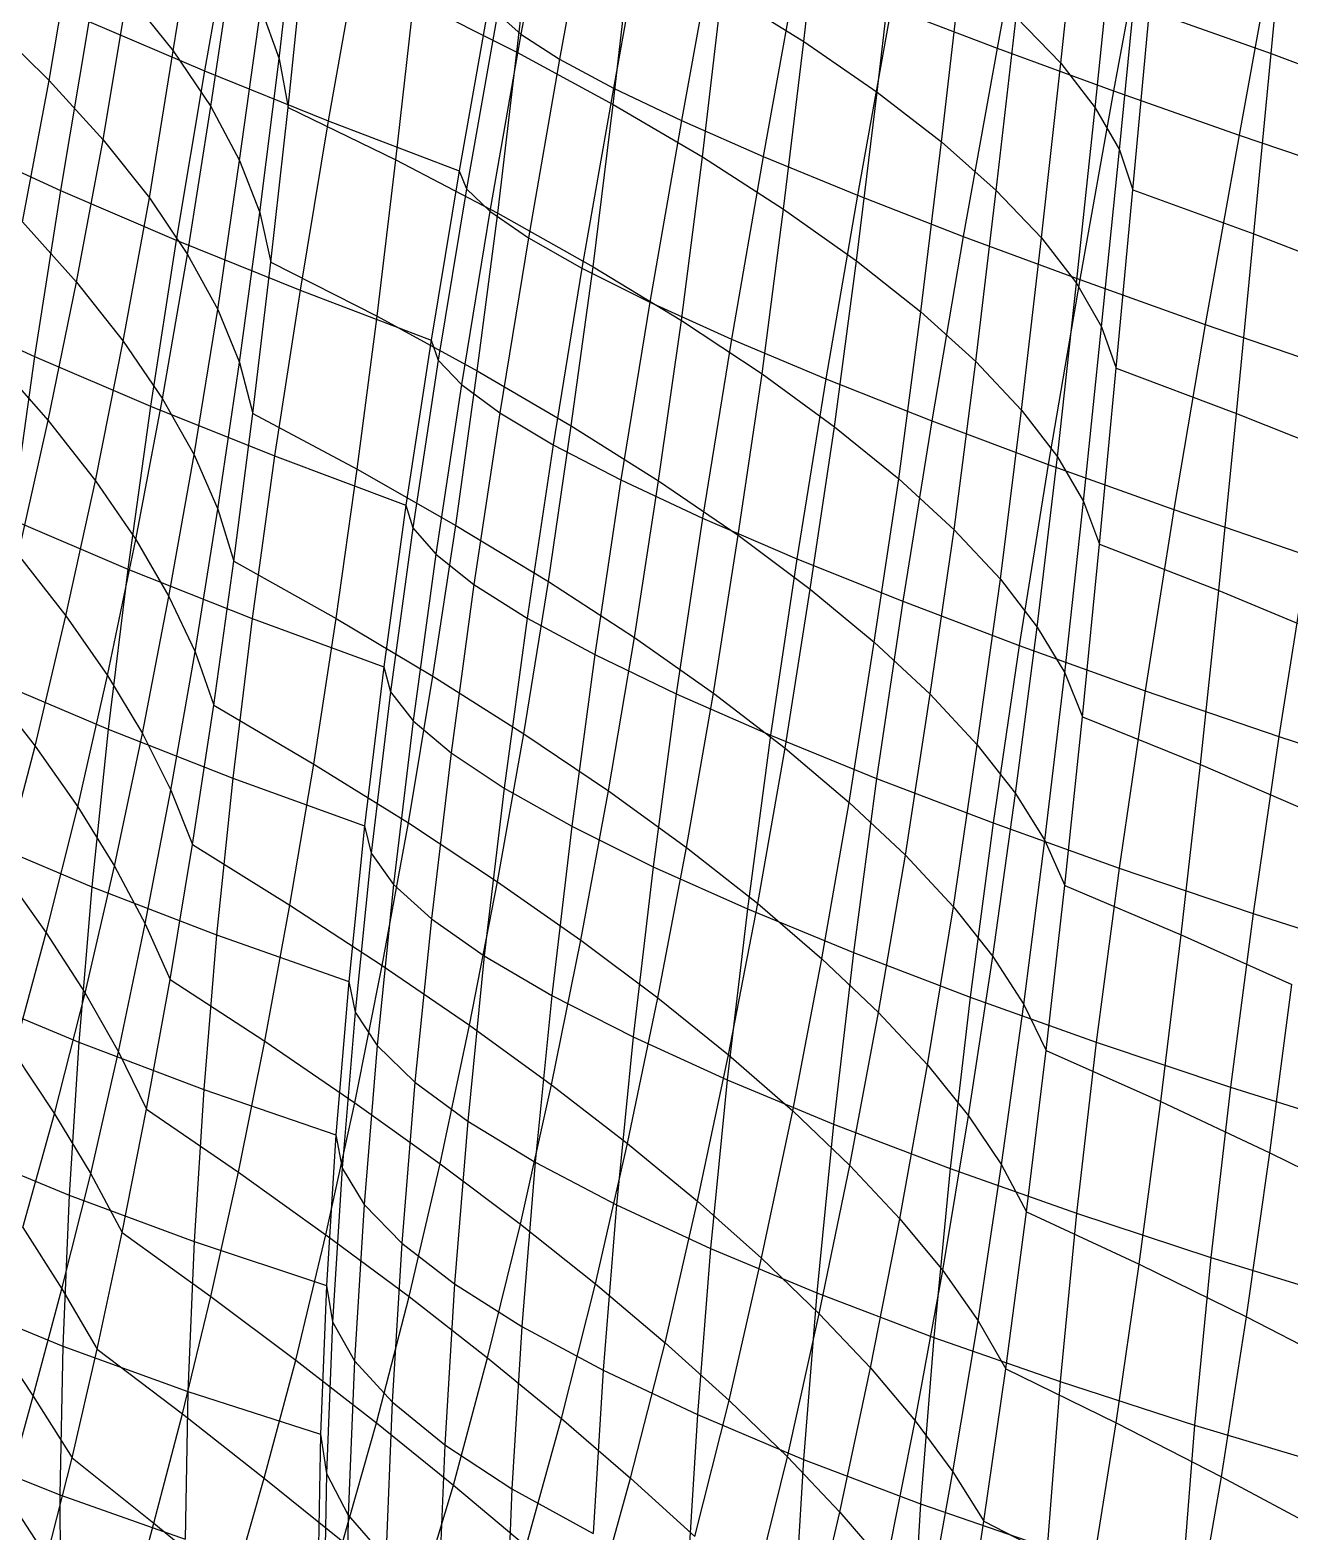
# Model space of a CAD drawing. Extents: x -429 to 429, y -1 to 209.
# Drawn here: x -397.4 to -383.12, y 91.4 to 108.43 of the extents above; entities that cross this region are included whole.
import ezdxf

# ---------------------------------------------------------------- set-up
doc = ezdxf.new("R2010")
doc.units = 0

msp = doc.modelspace()

# ---------------------------------------------------------------- linework, layer by layer
at = {"layer": 'default', "color": 5, "linetype": 'CONTINUOUS'}
for p, q in [((-391.459, 110.435, 159.802), (-391.836, 108.382, 159.666)), ((-386.036, 110.397, 151.034), (-386.438, 108.223, 150.873)), ((-391.018, 110.169, 158.096), (-391.397, 108.099, 157.958)), ((-395.071, 109.93, 164.621), (-395.423, 107.967, 164.511)), ((-384.717, 109.925, 149.966), (-385.119, 107.74, 149.803)), ((-390.408, 109.857, 156.454), (-390.788, 107.772, 156.313)), ((-393.669, 109.366, 163.827), (-394.019, 107.4, 163.715)), ((-389.635, 109.502, 154.893), (-390.017, 107.402, 154.751)), ((-383.295, 109.433, 149.055), (-383.696, 107.239, 148.89)), ((-388.709, 109.108, 153.433), (-389.091, 106.996, 153.288)), ((-392.188, 108.799, 163.198), (-392.536, 106.832, 163.084)), ((-392.188, 108.799, 163.198), (-392.536, 106.832, 163.084)), ((-387.639, 108.68, 152.087), (-388.022, 106.556, 151.941)), ((-387.639, 108.68, 152.087), (-386.438, 108.223, 150.873)), ((-396.732, 108.526, 165.461), (-397.056, 106.608, 165.37)), ((-396.732, 108.526, 165.461), (-395.423, 107.967, 164.511)), ((-392.101, 108.616, 161.419), (-392.451, 106.628, 161.302)), ((-392.101, 108.616, 161.419), (-391.836, 108.382, 159.666)), ((-391.836, 108.382, 159.666), (-392.188, 106.374, 159.546)), ((-391.836, 108.382, 159.666), (-391.397, 108.099, 157.958)), ((-386.438, 108.223, 150.873), (-386.821, 106.089, 150.725)), ((-386.438, 108.223, 150.873), (-385.119, 107.74, 149.803)), ((-391.397, 108.099, 157.958), (-391.751, 106.073, 157.835)), ((-391.397, 108.099, 157.958), (-390.788, 107.772, 156.313)), ((-395.423, 107.967, 164.511), (-395.745, 106.045, 164.418)), ((-395.423, 107.967, 164.511), (-394.019, 107.4, 163.715)), ((-390.788, 107.772, 156.313), (-391.144, 105.729, 156.189)), ((-390.788, 107.772, 156.313), (-390.017, 107.402, 154.751)), ((-385.119, 107.74, 149.803), (-385.501, 105.599, 149.653)), ((-385.119, 107.74, 149.803), (-383.696, 107.239, 148.89)), ((-394.019, 107.4, 163.715), (-394.34, 105.479, 163.621)), ((-394.019, 107.4, 163.715), (-392.536, 106.832, 163.084)), ((-390.017, 107.402, 154.751), (-390.374, 105.345, 154.624)), ((-390.017, 107.402, 154.751), (-389.091, 106.996, 153.288)), ((-398.256, 107.16, 166.466), (-397.056, 106.608, 165.37)), ((-383.696, 107.239, 148.89), (-384.078, 105.091, 148.738)), ((-383.696, 107.239, 148.89), (-382.186, 106.725, 148.143)), ((-389.091, 106.996, 153.288), (-389.449, 104.925, 153.159)), ((-389.091, 106.996, 153.288), (-388.022, 106.556, 151.941)), ((-392.536, 106.832, 163.084), (-392.854, 104.914, 162.988)), ((-392.536, 106.832, 163.084), (-392.854, 104.914, 162.988)), ((-392.536, 106.832, 163.084), (-392.451, 106.628, 161.302)), ((-392.451, 106.628, 161.302), (-392.772, 104.686, 161.204)), ((-392.451, 106.628, 161.302), (-392.188, 106.374, 159.546)), ((-397.056, 106.608, 165.37), (-397.348, 104.726, 165.299)), ((-397.056, 106.608, 165.37), (-395.745, 106.045, 164.418)), ((-388.022, 106.556, 151.941), (-388.38, 104.475, 151.811)), ((-388.022, 106.556, 151.941), (-386.821, 106.089, 150.725)), ((-392.188, 106.374, 159.546), (-392.511, 104.41, 159.445)), ((-392.188, 106.374, 159.546), (-391.751, 106.073, 157.835)), ((-395.745, 106.045, 164.418), (-396.036, 104.163, 164.346)), ((-395.745, 106.045, 164.418), (-394.34, 105.479, 163.621)), ((-391.751, 106.073, 157.835), (-392.076, 104.089, 157.732)), ((-391.751, 106.073, 157.835), (-391.144, 105.729, 156.189)), ((-386.821, 106.089, 150.725), (-387.179, 103.999, 150.593)), ((-386.821, 106.089, 150.725), (-385.501, 105.599, 149.653)), ((-391.144, 105.729, 156.189), (-391.471, 103.726, 156.083)), ((-391.144, 105.729, 156.189), (-390.374, 105.345, 154.624)), ((-394.34, 105.479, 163.621), (-394.628, 103.599, 163.548)), ((-394.34, 105.479, 163.621), (-392.854, 104.914, 162.988)), ((-385.501, 105.599, 149.653), (-385.859, 103.502, 149.519)), ((-385.501, 105.599, 149.653), (-384.078, 105.091, 148.738)), ((-398.549, 105.282, 166.396), (-397.348, 104.726, 165.299)), ((-390.374, 105.345, 154.624), (-390.702, 103.327, 154.517)), ((-390.374, 105.345, 154.624), (-389.449, 104.925, 153.159)), ((-389.449, 104.925, 153.159), (-389.778, 102.895, 153.051)), ((-389.449, 104.925, 153.159), (-388.38, 104.475, 151.811)), ((-384.078, 105.091, 148.738), (-384.434, 102.991, 148.602)), ((-384.078, 105.091, 148.738), (-382.566, 104.572, 147.989)), ((-392.854, 104.914, 162.988), (-393.139, 103.04, 162.914)), ((-392.854, 104.914, 162.988), (-393.139, 103.04, 162.914)), ((-392.854, 104.914, 162.988), (-392.772, 104.686, 161.204)), ((-397.348, 104.726, 165.299), (-397.606, 102.878, 165.25)), ((-397.348, 104.726, 165.299), (-396.036, 104.163, 164.346)), ((-392.772, 104.686, 161.204), (-393.06, 102.786, 161.127)), ((-392.772, 104.686, 161.204), (-392.511, 104.41, 159.445)), ((-388.38, 104.475, 151.811), (-388.71, 102.434, 151.7)), ((-388.38, 104.475, 151.811), (-387.179, 103.999, 150.593)), ((-392.511, 104.41, 159.445), (-392.802, 102.485, 159.366)), ((-392.511, 104.41, 159.445), (-392.076, 104.089, 157.732)), ((-396.036, 104.163, 164.346), (-396.292, 102.316, 164.296)), ((-396.036, 104.163, 164.346), (-394.628, 103.599, 163.548)), ((-392.076, 104.089, 157.732), (-392.369, 102.143, 157.651)), ((-392.076, 104.089, 157.732), (-391.471, 103.726, 156.083)), ((-387.179, 103.999, 150.593), (-387.508, 101.951, 150.481)), ((-387.179, 103.999, 150.593), (-385.859, 103.502, 149.519)), ((-394.628, 103.599, 163.548), (-394.882, 101.757, 163.497)), ((-394.628, 103.599, 163.548), (-393.139, 103.04, 162.914)), ((-391.471, 103.726, 156.083), (-391.766, 101.761, 156)), ((-391.471, 103.726, 156.083), (-390.702, 103.327, 154.517)), ((-385.859, 103.502, 149.519), (-386.187, 101.45, 149.406)), ((-385.859, 103.502, 149.519), (-384.434, 102.991, 148.602)), ((-390.702, 103.327, 154.517), (-390.998, 101.346, 154.432)), ((-390.702, 103.327, 154.517), (-389.778, 102.895, 153.051)), ((-393.139, 103.04, 162.914), (-393.391, 101.206, 162.862)), ((-393.139, 103.04, 162.914), (-393.391, 101.206, 162.862)), ((-393.139, 103.04, 162.914), (-393.06, 102.786, 161.127)), ((-389.778, 102.895, 153.051), (-390.075, 100.901, 152.964)), ((-389.778, 102.895, 153.051), (-388.71, 102.434, 151.7)), ((-384.434, 102.991, 148.602), (-384.761, 100.937, 148.488)), ((-384.434, 102.991, 148.602), (-382.921, 102.47, 147.852)), ((-397.606, 102.878, 165.25), (-396.292, 102.316, 164.296)), ((-393.06, 102.786, 161.127), (-393.314, 100.923, 161.072)), ((-393.06, 102.786, 161.127), (-392.802, 102.485, 159.366)), ((-392.802, 102.485, 159.366), (-393.059, 100.597, 159.309)), ((-392.802, 102.485, 159.366), (-392.369, 102.143, 157.651)), ((-388.71, 102.434, 151.7), (-389.007, 100.431, 151.613)), ((-388.71, 102.434, 151.7), (-387.508, 101.951, 150.481)), ((-382.921, 102.47, 147.852), (-383.246, 100.418, 147.736)), ((-396.292, 102.316, 164.296), (-396.514, 100.5, 164.269)), ((-396.292, 102.316, 164.296), (-394.882, 101.757, 163.497)), ((-392.369, 102.143, 157.651), (-392.628, 100.231, 157.593)), ((-392.369, 102.143, 157.651), (-391.766, 101.761, 156)), ((-387.508, 101.951, 150.481), (-387.805, 99.942, 150.392)), ((-387.508, 101.951, 150.481), (-386.187, 101.45, 149.406)), ((-394.882, 101.757, 163.497), (-395.102, 99.947, 163.47)), ((-394.882, 101.757, 163.497), (-393.391, 101.206, 162.862)), ((-391.766, 101.761, 156), (-392.026, 99.83, 155.94)), ((-391.766, 101.761, 156), (-390.998, 101.346, 154.432)), ((-386.187, 101.45, 149.406), (-386.483, 99.438, 149.317)), ((-386.187, 101.45, 149.406), (-384.761, 100.937, 148.488)), ((-393.391, 101.206, 162.862), (-393.607, 99.406, 162.833)), ((-393.391, 101.206, 162.862), (-393.607, 99.406, 162.833)), ((-393.391, 101.206, 162.862), (-393.314, 100.923, 161.072)), ((-390.998, 101.346, 154.432), (-391.26, 99.399, 154.371)), ((-390.998, 101.346, 154.432), (-390.075, 100.901, 152.964)), ((-397.828, 101.06, 165.224), (-396.514, 100.5, 164.269)), ((-393.314, 100.923, 161.072), (-393.533, 99.093, 161.042)), ((-393.314, 100.923, 161.072), (-393.059, 100.597, 159.309)), ((-390.075, 100.901, 152.964), (-390.337, 98.941, 152.902)), ((-390.075, 100.901, 152.964), (-389.007, 100.431, 151.613)), ((-384.761, 100.937, 148.488), (-385.055, 98.925, 148.397)), ((-384.761, 100.937, 148.488), (-383.246, 100.418, 147.736)), ((-396.514, 100.5, 164.269), (-396.699, 98.712, 164.267)), ((-396.514, 100.5, 164.269), (-395.102, 99.947, 163.47)), ((-393.059, 100.597, 159.309), (-393.28, 98.74, 159.278)), ((-393.059, 100.597, 159.309), (-392.628, 100.231, 157.593)), ((-389.007, 100.431, 151.613), (-389.269, 98.462, 151.55)), ((-389.007, 100.431, 151.613), (-387.805, 99.942, 150.392)), ((-383.246, 100.418, 147.736), (-383.537, 98.41, 147.645)), ((-383.246, 100.418, 147.736), (-381.658, 99.898, 147.16)), ((-392.628, 100.231, 157.593), (-392.851, 98.35, 157.56)), ((-392.628, 100.231, 157.593), (-392.026, 99.83, 155.94)), ((-395.102, 99.947, 163.47), (-395.285, 98.167, 163.467)), ((-395.102, 99.947, 163.47), (-393.607, 99.406, 162.833)), ((-392.026, 99.83, 155.94), (-392.251, 97.929, 155.906)), ((-392.026, 99.83, 155.94), (-391.26, 99.399, 154.371)), ((-387.805, 99.942, 150.392), (-388.067, 97.967, 150.329)), ((-387.805, 99.942, 150.392), (-386.483, 99.438, 149.317)), ((-393.607, 99.406, 162.833), (-393.788, 97.638, 162.83)), ((-393.607, 99.406, 162.833), (-393.788, 97.638, 162.83)), ((-393.607, 99.406, 162.833), (-393.533, 99.093, 161.042)), ((-391.26, 99.399, 154.371), (-391.486, 97.481, 154.336)), ((-391.26, 99.399, 154.371), (-390.337, 98.941, 152.902)), ((-386.483, 99.438, 149.317), (-386.744, 97.461, 149.252)), ((-386.483, 99.438, 149.317), (-385.055, 98.925, 148.397)), ((-398.015, 99.268, 165.222), (-396.699, 98.712, 164.267)), ((-393.533, 99.093, 161.042), (-393.716, 97.293, 161.037)), ((-393.533, 99.093, 161.042), (-393.28, 98.74, 159.278)), ((-390.337, 98.941, 152.902), (-390.564, 97.01, 152.867)), ((-390.337, 98.941, 152.902), (-389.269, 98.462, 151.55)), ((-385.055, 98.925, 148.397), (-385.314, 96.951, 148.332)), ((-385.055, 98.925, 148.397), (-383.537, 98.41, 147.645)), ((-396.699, 98.712, 164.267), (-396.847, 96.952, 164.29)), ((-396.699, 98.712, 164.267), (-395.285, 98.167, 163.467)), ((-393.28, 98.74, 159.278), (-393.465, 96.912, 159.272)), ((-393.28, 98.74, 159.278), (-392.851, 98.35, 157.56)), ((-389.269, 98.462, 151.55), (-389.496, 96.523, 151.514)), ((-389.269, 98.462, 151.55), (-388.067, 97.967, 150.329)), ((-392.851, 98.35, 157.56), (-393.038, 96.498, 157.553)), ((-392.851, 98.35, 157.56), (-392.251, 97.929, 155.906)), ((-383.537, 98.41, 147.645), (-383.794, 96.442, 147.579)), ((-383.537, 98.41, 147.645), (-381.946, 97.897, 147.067)), ((-395.285, 98.167, 163.467), (-395.431, 96.415, 163.489)), ((-395.285, 98.167, 163.467), (-393.788, 97.638, 162.83)), ((-388.067, 97.967, 150.329), (-388.293, 96.023, 150.292)), ((-388.067, 97.967, 150.329), (-386.744, 97.461, 149.252)), ((-392.251, 97.929, 155.906), (-392.439, 96.056, 155.899)), ((-392.251, 97.929, 155.906), (-391.486, 97.481, 154.336)), ((-393.788, 97.638, 162.83), (-393.932, 95.9, 162.851)), ((-393.788, 97.638, 162.83), (-393.932, 95.9, 162.851)), ((-393.788, 97.638, 162.83), (-393.716, 97.293, 161.037)), ((-398.164, 97.503, 165.246), (-396.847, 96.952, 164.29)), ((-391.486, 97.481, 154.336), (-391.674, 95.591, 154.328)), ((-391.486, 97.481, 154.336), (-390.564, 97.01, 152.867)), ((-386.744, 97.461, 149.252), (-386.969, 95.517, 149.214)), ((-386.744, 97.461, 149.252), (-385.314, 96.951, 148.332)), ((-393.716, 97.293, 161.037), (-393.862, 95.523, 161.058)), ((-393.716, 97.293, 161.037), (-393.465, 96.912, 159.272)), ((-396.847, 96.952, 164.29), (-396.957, 95.216, 164.339)), ((-396.847, 96.952, 164.29), (-395.431, 96.415, 163.489)), ((-390.564, 97.01, 152.867), (-390.753, 95.107, 152.858)), ((-390.564, 97.01, 152.867), (-389.496, 96.523, 151.514)), ((-385.314, 96.951, 148.332), (-385.538, 95.011, 148.294)), ((-385.314, 96.951, 148.332), (-383.794, 96.442, 147.579)), ((-393.465, 96.912, 159.272), (-393.613, 95.112, 159.292)), ((-393.465, 96.912, 159.272), (-393.038, 96.498, 157.553)), ((-395.431, 96.415, 163.489), (-395.54, 94.69, 163.537)), ((-395.431, 96.415, 163.489), (-393.932, 95.9, 162.851)), ((-393.038, 96.498, 157.553), (-393.187, 94.672, 157.573)), ((-393.038, 96.498, 157.553), (-392.439, 96.056, 155.899)), ((-389.496, 96.523, 151.514), (-389.685, 94.611, 151.505)), ((-389.496, 96.523, 151.514), (-388.293, 96.023, 150.292)), ((-383.794, 96.442, 147.579), (-384.015, 94.509, 147.54)), ((-383.794, 96.442, 147.579), (-382.2, 95.939, 147)), ((-393.932, 95.9, 162.851), (-394.038, 94.19, 162.897)), ((-393.932, 95.9, 162.851), (-394.038, 94.19, 162.897)), ((-393.932, 95.9, 162.851), (-393.862, 95.523, 161.058)), ((-392.439, 96.056, 155.899), (-392.589, 94.209, 155.919)), ((-392.439, 96.056, 155.899), (-391.674, 95.591, 154.328)), ((-388.293, 96.023, 150.292), (-388.482, 94.108, 150.282)), ((-388.293, 96.023, 150.292), (-386.969, 95.517, 149.214)), ((-398.276, 95.762, 165.295), (-396.957, 95.216, 164.339)), ((-391.674, 95.591, 154.328), (-391.825, 93.726, 154.348)), ((-391.674, 95.591, 154.328), (-390.753, 95.107, 152.858)), ((-393.862, 95.523, 161.058), (-393.97, 93.779, 161.105)), ((-393.862, 95.523, 161.058), (-393.613, 95.112, 159.292)), ((-386.969, 95.517, 149.214), (-387.157, 93.603, 149.205)), ((-386.969, 95.517, 149.214), (-385.538, 95.011, 148.294)), ((-396.957, 95.216, 164.339), (-397.029, 93.505, 164.414)), ((-396.957, 95.216, 164.339), (-395.54, 94.69, 163.537)), ((-393.613, 95.112, 159.292), (-393.722, 93.337, 159.339)), ((-393.613, 95.112, 159.292), (-393.187, 94.672, 157.573)), ((-390.753, 95.107, 152.858), (-390.904, 93.231, 152.878)), ((-390.753, 95.107, 152.858), (-389.685, 94.611, 151.505)), ((-385.538, 95.011, 148.294), (-385.724, 93.101, 148.283)), ((-385.538, 95.011, 148.294), (-384.015, 94.509, 147.54)), ((-395.54, 94.69, 163.537), (-395.611, 92.991, 163.611)), ((-395.54, 94.69, 163.537), (-394.038, 94.19, 162.897)), ((-393.187, 94.672, 157.573), (-393.297, 92.872, 157.62)), ((-393.187, 94.672, 157.573), (-392.589, 94.209, 155.919)), ((-389.685, 94.611, 151.505), (-389.836, 92.727, 151.524)), ((-389.685, 94.611, 151.505), (-388.482, 94.108, 150.282)), ((-384.015, 94.509, 147.54), (-384.199, 92.608, 147.529)), ((-384.015, 94.509, 147.54), (-382.418, 94.017, 146.96)), ((-392.589, 94.209, 155.919), (-392.7, 92.386, 155.967)), ((-392.589, 94.209, 155.919), (-391.825, 93.726, 154.348)), ((-398.349, 94.044, 165.37), (-397.029, 93.505, 164.414)), ((-394.038, 94.19, 162.897), (-394.107, 92.507, 162.97)), ((-394.038, 94.19, 162.897), (-394.107, 92.507, 162.97)), ((-394.038, 94.19, 162.897), (-393.97, 93.779, 161.105)), ((-388.482, 94.108, 150.282), (-388.633, 92.22, 150.302)), ((-388.482, 94.108, 150.282), (-387.157, 93.603, 149.205)), ((-393.97, 93.779, 161.105), (-394.04, 92.06, 161.178)), ((-393.97, 93.779, 161.105), (-393.722, 93.337, 159.339)), ((-391.825, 93.726, 154.348), (-391.937, 91.887, 154.397)), ((-391.825, 93.726, 154.348), (-390.904, 93.231, 152.878)), ((-387.157, 93.603, 149.205), (-387.307, 91.716, 149.224)), ((-387.157, 93.603, 149.205), (-385.724, 93.101, 148.283)), ((-397.029, 93.505, 164.414), (-397.062, 91.817, 164.515)), ((-397.029, 93.505, 164.414), (-395.611, 92.991, 163.611)), ((-393.722, 93.337, 159.339), (-393.793, 91.588, 159.414)), ((-393.722, 93.337, 159.339), (-393.297, 92.872, 157.62)), ((-390.904, 93.231, 152.878), (-391.016, 91.378, 152.927)), ((-390.904, 93.231, 152.878), (-389.836, 92.727, 151.524)), ((-385.724, 93.101, 148.283), (-385.872, 91.22, 148.302)), ((-385.724, 93.101, 148.283), (-384.199, 92.608, 147.529)), ((-395.611, 92.991, 163.611), (-395.643, 91.316, 163.712)), ((-395.611, 92.991, 163.611), (-394.107, 92.507, 162.97)), ((-393.297, 92.872, 157.62), (-393.368, 91.095, 157.696)), ((-393.297, 92.872, 157.62), (-392.7, 92.386, 155.967)), ((-389.836, 92.727, 151.524), (-389.948, 90.867, 151.573)), ((-389.836, 92.727, 151.524), (-388.633, 92.22, 150.302)), ((-394.107, 92.507, 162.97), (-394.138, 90.85, 163.07)), ((-394.107, 92.507, 162.97), (-394.138, 90.85, 163.07)), ((-394.107, 92.507, 162.97), (-394.04, 92.06, 161.178)), ((-384.199, 92.608, 147.529), (-384.346, 90.738, 147.546)), ((-384.199, 92.608, 147.529), (-382.599, 92.13, 146.948)), ((-398.382, 92.349, 165.472), (-397.062, 91.817, 164.515)), ((-392.7, 92.386, 155.967), (-392.772, 90.588, 156.044)), ((-392.7, 92.386, 155.967), (-391.937, 91.887, 154.397)), ((-388.633, 92.22, 150.302), (-388.744, 90.357, 150.351)), ((-388.633, 92.22, 150.302), (-387.307, 91.716, 149.224)), ((-394.04, 92.06, 161.178), (-394.071, 90.367, 161.28)), ((-394.04, 92.06, 161.178), (-393.793, 91.588, 159.414)), ((-397.062, 91.817, 164.515), (-395.643, 91.316, 163.712)), ((-397.062, 91.817, 164.515), (-397.056, 90.154, 164.644)), ((-391.937, 91.887, 154.397), (-392.009, 90.071, 154.474)), ((-391.937, 91.887, 154.397), (-391.016, 91.378, 152.927)), ((-387.307, 91.716, 149.224), (-387.417, 89.855, 149.272)), ((-387.307, 91.716, 149.224), (-385.872, 91.22, 148.302)), ((-393.793, 91.588, 159.414), (-393.824, 89.863, 159.517)), ((-393.793, 91.588, 159.414), (-393.368, 91.095, 157.696))]:
    msp.add_line(p, q, dxfattribs=at)
at = {"layer": 'default', "color": 3, "linetype": 'CONTINUOUS'}
for p, q in [((-388.629, 108.299, 199.869), (-388.406, 110.223, 199.865)), ((-383.332, 108.165, 190.073), (-383.14, 110.207, 190.054)), ((-391.881, 108.177, 202.867), (-391.675, 110.036, 202.858)), ((-385.716, 108.052, 194.922), (-385.505, 110.041, 194.904)), ((-395.776, 108.192, 209.671), (-395.511, 109.893, 209.678)), ((-394.577, 108.102, 205.808), (-394.371, 109.88, 205.785)), ((-387.798, 107.726, 198.723), (-387.573, 109.663, 198.718)), ((-385.325, 107.549, 193.566), (-385.119, 109.553, 193.545)), ((-397.184, 107.857, 212.041), (-396.909, 109.498, 212.064)), ((-390.789, 107.584, 201.946), (-390.573, 109.458, 201.943)), ((-395.351, 107.561, 208.416), (-395.097, 109.275, 208.416)), ((-394.476, 107.552, 204.474), (-394.288, 109.345, 204.447)), ((-394.476, 107.552, 204.474), (-394.288, 109.345, 204.447)), ((-387.07, 107.161, 197.514), (-386.844, 109.112, 197.507)), ((-385.052, 107.07, 192.178), (-384.854, 109.089, 192.155)), ((-389.779, 106.99, 200.943), (-389.555, 108.878, 200.944)), ((-389.555, 108.878, 200.944), (-388.629, 108.299, 199.869)), ((-396.572, 107.185, 210.869), (-396.296, 108.839, 210.889)), ((-396.296, 108.839, 210.889), (-395.776, 108.192, 209.671)), ((-395.025, 106.95, 207.131), (-394.785, 108.677, 207.124)), ((-394.785, 108.677, 207.124), (-394.577, 108.102, 205.808)), ((-393.252, 106.956, 203.714), (-393.05, 108.766, 203.703)), ((-393.05, 108.766, 203.703), (-391.881, 108.177, 202.867)), ((-397.883, 108.54, 213.167), (-397.184, 107.857, 212.041)), ((-386.448, 106.609, 196.249), (-386.223, 108.574, 196.239)), ((-386.223, 108.574, 196.239), (-385.716, 108.052, 194.922)), ((-384.9, 106.616, 190.769), (-384.712, 108.65, 190.743)), ((-384.9, 106.616, 190.769), (-384.712, 108.65, 190.743)), ((-384.712, 108.65, 190.743), (-383.332, 108.165, 190.073)), ((-396.047, 106.526, 209.657), (-395.776, 108.192, 209.671)), ((-395.776, 108.192, 209.671), (-395.351, 107.561, 208.416)), ((-392.097, 106.352, 202.867), (-391.881, 108.177, 202.867)), ((-391.881, 108.177, 202.867), (-390.789, 107.584, 201.946)), ((-388.858, 106.398, 199.867), (-388.629, 108.299, 199.869)), ((-388.629, 108.299, 199.869), (-387.798, 107.726, 198.723)), ((-383.527, 106.118, 190.089), (-383.332, 108.165, 190.073)), ((-383.332, 108.165, 190.073), (-382.02, 107.671, 189.293)), ((-394.797, 106.362, 205.821), (-394.577, 108.102, 205.808)), ((-394.577, 108.102, 205.808), (-394.476, 107.552, 204.474)), ((-385.936, 106.073, 194.936), (-385.716, 108.052, 194.922)), ((-385.716, 108.052, 194.922), (-385.325, 107.549, 193.566)), ((-397.485, 106.254, 212.002), (-397.184, 107.857, 212.041)), ((-397.184, 107.857, 212.041), (-396.572, 107.185, 210.869)), ((-388.031, 105.812, 198.721), (-387.798, 107.726, 198.723)), ((-387.798, 107.726, 198.723), (-387.07, 107.161, 197.514)), ((-395.614, 105.884, 208.408), (-395.351, 107.561, 208.416)), ((-395.351, 107.561, 208.416), (-395.025, 106.95, 207.131)), ((-394.67, 105.798, 204.493), (-394.476, 107.552, 204.474)), ((-394.67, 105.798, 204.493), (-394.476, 107.552, 204.474)), ((-394.476, 107.552, 204.474), (-393.252, 106.956, 203.714)), ((-391.016, 105.744, 201.937), (-390.789, 107.584, 201.946)), ((-390.789, 107.584, 201.946), (-389.779, 106.99, 200.943)), ((-385.537, 105.557, 193.583), (-385.325, 107.549, 193.566)), ((-385.325, 107.549, 193.566), (-385.052, 107.07, 192.178)), ((-396.873, 105.57, 210.834), (-396.572, 107.185, 210.869)), ((-396.572, 107.185, 210.869), (-396.047, 106.526, 209.657)), ((-387.304, 105.234, 197.515), (-387.07, 107.161, 197.514)), ((-387.07, 107.161, 197.514), (-386.448, 106.609, 196.249)), ((-390.016, 105.135, 200.931), (-389.779, 106.99, 200.943)), ((-389.779, 106.99, 200.943), (-388.858, 106.398, 199.867)), ((-385.254, 105.062, 192.2), (-385.052, 107.07, 192.178)), ((-385.052, 107.07, 192.178), (-384.9, 106.616, 190.769)), ((-395.273, 105.26, 207.13), (-395.025, 106.95, 207.131)), ((-395.025, 106.95, 207.131), (-394.797, 106.362, 205.821)), ((-393.467, 105.183, 203.713), (-393.252, 106.956, 203.714)), ((-393.252, 106.956, 203.714), (-392.097, 106.352, 202.867)), ((-396.343, 104.9, 209.627), (-396.047, 106.526, 209.657)), ((-396.047, 106.526, 209.657), (-395.614, 105.884, 208.408)), ((-386.679, 104.669, 196.253), (-386.448, 106.609, 196.249)), ((-386.448, 106.609, 196.249), (-385.936, 106.073, 194.936)), ((-385.089, 104.593, 190.793), (-384.9, 106.616, 190.769)), ((-385.089, 104.593, 190.793), (-384.9, 106.616, 190.769)), ((-384.9, 106.616, 190.769), (-383.527, 106.118, 190.089)), ((-395.026, 104.659, 205.827), (-394.797, 106.362, 205.821)), ((-394.797, 106.362, 205.821), (-394.67, 105.798, 204.493)), ((-392.33, 104.563, 202.851), (-392.097, 106.352, 202.867)), ((-392.097, 106.352, 202.867), (-391.016, 105.744, 201.937)), ((-389.102, 104.53, 199.852), (-388.858, 106.398, 199.867)), ((-388.858, 106.398, 199.867), (-388.031, 105.812, 198.721)), ((-397.485, 106.254, 212.002), (-396.873, 105.57, 210.834)), ((-383.725, 104.082, 190.102), (-383.527, 106.118, 190.089)), ((-383.527, 106.118, 190.089), (-382.221, 105.611, 189.303)), ((-386.162, 104.12, 194.945), (-385.936, 106.073, 194.936)), ((-385.936, 106.073, 194.936), (-385.537, 105.557, 193.583)), ((-395.898, 104.246, 208.386), (-395.614, 105.884, 208.408)), ((-395.614, 105.884, 208.408), (-395.273, 105.26, 207.13)), ((-394.875, 104.082, 204.505), (-394.67, 105.798, 204.493)), ((-394.875, 104.082, 204.505), (-394.67, 105.798, 204.493)), ((-394.67, 105.798, 204.493), (-393.467, 105.183, 203.713)), ((-388.28, 103.931, 198.708), (-388.031, 105.812, 198.721)), ((-388.031, 105.812, 198.721), (-387.304, 105.234, 197.515)), ((-391.265, 103.94, 201.911), (-391.016, 105.744, 201.937)), ((-391.016, 105.744, 201.937), (-390.016, 105.135, 200.931)), ((-397.193, 104, 210.785), (-396.873, 105.57, 210.834)), ((-396.873, 105.57, 210.834), (-396.343, 104.9, 209.627)), ((-385.754, 103.59, 193.597), (-385.537, 105.557, 193.583)), ((-385.537, 105.557, 193.583), (-385.254, 105.062, 192.2)), ((-395.541, 103.611, 207.116), (-395.273, 105.26, 207.13)), ((-395.273, 105.26, 207.13), (-395.026, 104.659, 205.827)), ((-393.691, 103.449, 203.704), (-393.467, 105.183, 203.713)), ((-393.467, 105.183, 203.713), (-392.33, 104.563, 202.851)), ((-390.278, 103.318, 200.898), (-390.016, 105.135, 200.931)), ((-390.016, 105.135, 200.931), (-389.102, 104.53, 199.852)), ((-387.553, 103.341, 197.504), (-387.304, 105.234, 197.515)), ((-387.304, 105.234, 197.515), (-386.679, 104.669, 196.253)), ((-385.459, 103.082, 192.218), (-385.254, 105.062, 192.2)), ((-385.254, 105.062, 192.2), (-385.089, 104.593, 190.793)), ((-396.658, 103.318, 209.585), (-396.343, 104.9, 209.627)), ((-396.343, 104.9, 209.627), (-395.898, 104.246, 208.386)), ((-397.806, 104.695, 211.95), (-397.193, 104, 210.785)), ((-395.271, 102.996, 205.821), (-395.026, 104.659, 205.827)), ((-395.026, 104.659, 205.827), (-394.875, 104.082, 204.505)), ((-386.925, 102.763, 196.248), (-386.679, 104.669, 196.253)), ((-386.679, 104.669, 196.253), (-386.162, 104.12, 194.945)), ((-385.278, 102.599, 190.815), (-385.089, 104.593, 190.793)), ((-385.278, 102.599, 190.815), (-385.089, 104.593, 190.793)), ((-385.089, 104.593, 190.793), (-383.725, 104.082, 190.102)), ((-392.572, 102.812, 202.827), (-392.33, 104.563, 202.851)), ((-392.33, 104.563, 202.851), (-391.265, 103.94, 201.911)), ((-389.374, 102.7, 199.818), (-389.102, 104.53, 199.852)), ((-389.102, 104.53, 199.852), (-388.28, 103.931, 198.708)), ((-396.201, 102.653, 208.351), (-395.898, 104.246, 208.386)), ((-395.898, 104.246, 208.386), (-395.541, 103.611, 207.116)), ((-395.09, 102.406, 204.507), (-394.875, 104.082, 204.505)), ((-395.09, 102.406, 204.507), (-394.875, 104.082, 204.505)), ((-394.875, 104.082, 204.505), (-393.691, 103.449, 203.704)), ((-386.4, 102.202, 194.945), (-386.162, 104.12, 194.945)), ((-386.162, 104.12, 194.945), (-385.754, 103.59, 193.597)), ((-383.925, 102.072, 190.11), (-383.725, 104.082, 190.102)), ((-383.725, 104.082, 190.102), (-382.428, 103.562, 189.306)), ((-397.535, 102.478, 210.721), (-397.193, 104, 210.785)), ((-397.193, 104, 210.785), (-396.658, 103.318, 209.585)), ((-391.523, 102.175, 201.877), (-391.265, 103.94, 201.911)), ((-391.265, 103.94, 201.911), (-390.278, 103.318, 200.898)), ((-388.556, 102.088, 198.675), (-388.28, 103.931, 198.708)), ((-388.28, 103.931, 198.708), (-387.553, 103.341, 197.504)), ((-395.825, 102.006, 207.09), (-395.541, 103.611, 207.116)), ((-395.541, 103.611, 207.116), (-395.271, 102.996, 205.821)), ((-385.982, 101.659, 193.603), (-385.754, 103.59, 193.597)), ((-385.754, 103.59, 193.597), (-385.459, 103.082, 192.218)), ((-393.93, 101.755, 203.683), (-393.691, 103.449, 203.704)), ((-393.691, 103.449, 203.704), (-392.572, 102.812, 202.827)), ((-396.993, 101.786, 209.527), (-396.658, 103.318, 209.585)), ((-396.658, 103.318, 209.585), (-396.201, 102.653, 208.351)), ((-390.548, 101.539, 200.859), (-390.278, 103.318, 200.898)), ((-390.278, 103.318, 200.898), (-389.374, 102.7, 199.818)), ((-387.83, 101.487, 197.475), (-387.553, 103.341, 197.504)), ((-387.553, 103.341, 197.504), (-386.925, 102.763, 196.248)), ((-385.671, 101.139, 192.229), (-385.459, 103.082, 192.218)), ((-385.459, 103.082, 192.218), (-385.278, 102.599, 190.815)), ((-395.53, 101.379, 205.804), (-395.271, 102.996, 205.821)), ((-395.271, 102.996, 205.821), (-395.09, 102.406, 204.507)), ((-392.833, 101.102, 202.789), (-392.572, 102.812, 202.827)), ((-392.572, 102.812, 202.827), (-391.523, 102.175, 201.877)), ((-387.198, 100.898, 196.224), (-386.925, 102.763, 196.248)), ((-386.925, 102.763, 196.248), (-386.4, 102.202, 194.945)), ((-396.523, 101.109, 208.302), (-396.201, 102.653, 208.351)), ((-396.201, 102.653, 208.351), (-395.825, 102.006, 207.09)), ((-389.653, 100.908, 199.776), (-389.374, 102.7, 199.818)), ((-389.374, 102.7, 199.818), (-388.556, 102.088, 198.675)), ((-385.471, 100.642, 190.831), (-385.278, 102.599, 190.815)), ((-385.471, 100.642, 190.831), (-385.278, 102.599, 190.815)), ((-385.278, 102.599, 190.815), (-383.925, 102.072, 190.11)), ((-397.535, 102.478, 210.721), (-396.993, 101.786, 209.527)), ((-395.318, 100.774, 204.499), (-395.09, 102.406, 204.507)), ((-395.318, 100.774, 204.499), (-395.09, 102.406, 204.507)), ((-395.09, 102.406, 204.507), (-393.93, 101.755, 203.683)), ((-386.663, 100.325, 194.929), (-386.4, 102.202, 194.945)), ((-386.4, 102.202, 194.945), (-385.982, 101.659, 193.603)), ((-391.803, 100.449, 201.826), (-391.523, 102.175, 201.877)), ((-391.523, 102.175, 201.877), (-390.548, 101.539, 200.859)), ((-388.84, 100.284, 198.633), (-388.556, 102.088, 198.675)), ((-388.556, 102.088, 198.675), (-387.83, 101.487, 197.475)), ((-384.134, 100.1, 190.108), (-383.925, 102.072, 190.11)), ((-383.925, 102.072, 190.11), (-382.639, 101.538, 189.304)), ((-396.127, 100.45, 207.05), (-395.825, 102.006, 207.09)), ((-395.825, 102.006, 207.09), (-395.53, 101.379, 205.804)), ((-397.343, 100.307, 209.457), (-396.993, 101.786, 209.527)), ((-396.993, 101.786, 209.527), (-396.523, 101.109, 208.302)), ((-394.184, 100.105, 203.65), (-393.93, 101.755, 203.683)), ((-393.93, 101.755, 203.683), (-392.833, 101.102, 202.789)), ((-390.843, 99.8, 200.8), (-390.548, 101.539, 200.859)), ((-390.548, 101.539, 200.859), (-389.653, 100.908, 199.776)), ((-386.229, 99.77, 193.595), (-385.982, 101.659, 193.603)), ((-385.982, 101.659, 193.603), (-385.671, 101.139, 192.229)), ((-395.805, 99.81, 205.775), (-395.53, 101.379, 205.804)), ((-395.53, 101.379, 205.804), (-395.318, 100.774, 204.499)), ((-388.114, 99.671, 197.437), (-387.83, 101.487, 197.475)), ((-387.83, 101.487, 197.475), (-387.198, 100.898, 196.224)), ((-397.891, 101.01, 210.646), (-397.343, 100.307, 209.457)), ((-396.859, 99.619, 208.24), (-396.523, 101.109, 208.302)), ((-396.523, 101.109, 208.302), (-396.127, 100.45, 207.05)), ((-393.111, 99.437, 202.737), (-392.833, 101.102, 202.789)), ((-392.833, 101.102, 202.789), (-391.803, 100.449, 201.826)), ((-385.898, 99.237, 192.23), (-385.671, 101.139, 192.229)), ((-385.671, 101.139, 192.229), (-385.471, 100.642, 190.831)), ((-389.958, 99.157, 199.714), (-389.653, 100.908, 199.776)), ((-389.653, 100.908, 199.776), (-388.84, 100.284, 198.633)), ((-387.477, 99.071, 196.192), (-387.198, 100.898, 196.224)), ((-387.198, 100.898, 196.224), (-386.663, 100.325, 194.929)), ((-395.558, 99.191, 204.479), (-395.318, 100.774, 204.499)), ((-395.558, 99.191, 204.479), (-395.318, 100.774, 204.499)), ((-395.318, 100.774, 204.499), (-394.184, 100.105, 203.65)), ((-385.671, 98.728, 190.84), (-385.471, 100.642, 190.831)), ((-385.671, 98.728, 190.84), (-385.471, 100.642, 190.831)), ((-385.471, 100.642, 190.831), (-384.134, 100.1, 190.108)), ((-396.443, 98.948, 206.998), (-396.127, 100.45, 207.05)), ((-396.127, 100.45, 207.05), (-395.805, 99.81, 205.775)), ((-392.1, 98.77, 201.761), (-391.803, 100.449, 201.826)), ((-391.803, 100.449, 201.826), (-390.843, 99.8, 200.8)), ((-386.934, 98.487, 194.904), (-386.663, 100.325, 194.929)), ((-386.663, 100.325, 194.929), (-386.229, 99.77, 193.595)), ((-397.713, 98.89, 209.371), (-397.343, 100.307, 209.457)), ((-397.343, 100.307, 209.457), (-396.859, 99.619, 208.24)), ((-389.15, 98.522, 198.573), (-388.84, 100.284, 198.633)), ((-388.84, 100.284, 198.633), (-388.114, 99.671, 197.437)), ((-394.454, 98.506, 203.604), (-394.184, 100.105, 203.65)), ((-394.184, 100.105, 203.65), (-393.111, 99.437, 202.737)), ((-384.352, 98.168, 190.096), (-384.134, 100.1, 190.108)), ((-384.134, 100.1, 190.108), (-382.862, 99.551, 189.289)), ((-396.094, 98.295, 205.733), (-395.805, 99.81, 205.775)), ((-395.805, 99.81, 205.775), (-395.558, 99.191, 204.479)), ((-391.156, 98.109, 200.727), (-390.843, 99.8, 200.8)), ((-390.843, 99.8, 200.8), (-389.958, 99.157, 199.714)), ((-388.424, 97.898, 197.38), (-388.114, 99.671, 197.437)), ((-388.114, 99.671, 197.437), (-387.477, 99.071, 196.192)), ((-386.485, 97.922, 193.578), (-386.229, 99.77, 193.595)), ((-386.229, 99.77, 193.595), (-385.898, 99.237, 192.23)), ((-397.216, 98.191, 208.163), (-396.859, 99.619, 208.24)), ((-396.859, 99.619, 208.24), (-396.443, 98.948, 206.998)), ((-393.407, 97.822, 202.67), (-393.111, 99.437, 202.737)), ((-393.111, 99.437, 202.737), (-392.1, 98.77, 201.761)), ((-395.813, 97.662, 204.449), (-395.558, 99.191, 204.479)), ((-395.813, 97.662, 204.449), (-395.558, 99.191, 204.479)), ((-395.558, 99.191, 204.479), (-394.454, 98.506, 203.604)), ((-390.282, 97.454, 199.637), (-389.958, 99.157, 199.714)), ((-389.958, 99.157, 199.714), (-389.15, 98.522, 198.573)), ((-386.134, 97.377, 192.221), (-385.898, 99.237, 192.23)), ((-385.898, 99.237, 192.23), (-385.671, 98.728, 190.84)), ((-387.783, 97.288, 196.142), (-387.477, 99.071, 196.192)), ((-387.477, 99.071, 196.192), (-386.934, 98.487, 194.904)), ((-397.713, 98.89, 209.371), (-397.216, 98.191, 208.163)), ((-396.777, 97.508, 206.932), (-396.443, 98.948, 206.998)), ((-396.443, 98.948, 206.998), (-396.094, 98.295, 205.733)), ((-392.418, 97.143, 201.68), (-392.1, 98.77, 201.761)), ((-392.1, 98.77, 201.761), (-391.156, 98.109, 200.727)), ((-385.881, 96.856, 190.838), (-385.671, 98.728, 190.84)), ((-385.881, 96.856, 190.838), (-385.671, 98.728, 190.84)), ((-385.671, 98.728, 190.84), (-384.352, 98.168, 190.096)), ((-394.739, 96.961, 203.546), (-394.454, 98.506, 203.604)), ((-394.454, 98.506, 203.604), (-393.407, 97.822, 202.67)), ((-389.481, 96.808, 198.496), (-389.15, 98.522, 198.573)), ((-389.15, 98.522, 198.573), (-388.424, 97.898, 197.38)), ((-387.228, 96.693, 194.862), (-386.934, 98.487, 194.904)), ((-386.934, 98.487, 194.904), (-386.485, 97.922, 193.578)), ((-396.398, 96.841, 205.679), (-396.094, 98.295, 205.733)), ((-396.094, 98.295, 205.733), (-395.813, 97.662, 204.449)), ((-397.584, 96.835, 208.073), (-397.216, 98.191, 208.163)), ((-397.216, 98.191, 208.163), (-396.777, 97.508, 206.932)), ((-384.582, 96.279, 190.073), (-384.352, 98.168, 190.096)), ((-384.352, 98.168, 190.096), (-383.097, 97.604, 189.261)), ((-391.491, 96.469, 200.636), (-391.156, 98.109, 200.727)), ((-391.156, 98.109, 200.727), (-390.282, 97.454, 199.637)), ((-393.718, 96.263, 202.591), (-393.407, 97.822, 202.67)), ((-393.407, 97.822, 202.67), (-392.418, 97.143, 201.68)), ((-388.755, 96.173, 197.308), (-388.424, 97.898, 197.38)), ((-388.424, 97.898, 197.38), (-387.783, 97.288, 196.142)), ((-386.762, 96.116, 193.546), (-386.485, 97.922, 193.578)), ((-386.485, 97.922, 193.578), (-386.134, 97.377, 192.221)), ((-396.079, 96.192, 204.406), (-395.813, 97.662, 204.449)), ((-396.079, 96.192, 204.406), (-395.813, 97.662, 204.449)), ((-395.813, 97.662, 204.449), (-394.739, 96.961, 203.546)), ((-383.345, 95.698, 189.221), (-383.097, 97.604, 189.261)), ((-397.122, 96.138, 206.853), (-396.777, 97.508, 206.932)), ((-396.777, 97.508, 206.932), (-396.398, 96.841, 205.679)), ((-390.629, 95.803, 199.543), (-390.282, 97.454, 199.637)), ((-390.282, 97.454, 199.637), (-389.481, 96.808, 198.496)), ((-388.107, 95.552, 196.076), (-387.783, 97.288, 196.142)), ((-387.783, 97.288, 196.142), (-387.228, 96.693, 194.862)), ((-386.387, 95.56, 192.199), (-386.134, 97.377, 192.221)), ((-386.134, 97.377, 192.221), (-385.881, 96.856, 190.838)), ((-392.751, 95.571, 201.586), (-392.418, 97.143, 201.68)), ((-392.418, 97.143, 201.68), (-391.491, 96.469, 200.636)), ((-395.039, 95.478, 203.475), (-394.739, 96.961, 203.546)), ((-394.739, 96.961, 203.546), (-393.718, 96.263, 202.591)), ((-397.584, 96.835, 208.073), (-397.122, 96.138, 206.853)), ((-396.712, 95.457, 205.612), (-396.398, 96.841, 205.679)), ((-396.398, 96.841, 205.679), (-396.079, 96.192, 204.406)), ((-389.834, 95.147, 198.402), (-389.481, 96.808, 198.496)), ((-389.481, 96.808, 198.496), (-388.755, 96.173, 197.308)), ((-386.104, 95.027, 190.826), (-385.881, 96.856, 190.838)), ((-386.104, 95.027, 190.826), (-385.881, 96.856, 190.838)), ((-385.881, 96.856, 190.838), (-384.582, 96.279, 190.073)), ((-387.54, 94.947, 194.805), (-387.228, 96.693, 194.862)), ((-387.228, 96.693, 194.862), (-386.762, 96.116, 193.546)), ((-391.841, 94.886, 200.533), (-391.491, 96.469, 200.636)), ((-391.491, 96.469, 200.636), (-390.629, 95.803, 199.543)), ((-394.047, 94.768, 202.497), (-393.718, 96.263, 202.591)), ((-393.718, 96.263, 202.591), (-392.751, 95.571, 201.586)), ((-384.828, 94.432, 190.035), (-384.582, 96.279, 190.073)), ((-384.582, 96.279, 190.073), (-383.345, 95.698, 189.221)), ((-397.483, 94.85, 206.76), (-397.122, 96.138, 206.853)), ((-397.122, 96.138, 206.853), (-396.712, 95.457, 205.612)), ((-396.355, 94.792, 204.354), (-396.079, 96.192, 204.406)), ((-396.355, 94.792, 204.354), (-396.079, 96.192, 204.406)), ((-396.079, 96.192, 204.406), (-395.039, 95.478, 203.475)), ((-389.108, 94.502, 197.217), (-388.755, 96.173, 197.308)), ((-388.755, 96.173, 197.308), (-388.107, 95.552, 196.076)), ((-387.055, 94.36, 193.5), (-386.762, 96.116, 193.546)), ((-386.762, 96.116, 193.546), (-386.387, 95.56, 192.199)), ((-390.991, 94.209, 199.435), (-390.629, 95.803, 199.543)), ((-390.629, 95.803, 199.543), (-389.834, 95.147, 198.402)), ((-393.104, 94.065, 201.476), (-392.751, 95.571, 201.586)), ((-392.751, 95.571, 201.586), (-391.841, 94.886, 200.533)), ((-386.654, 93.792, 192.164), (-386.387, 95.56, 192.199)), ((-386.387, 95.56, 192.199), (-386.104, 95.027, 190.826)), ((-383.612, 93.836, 189.164), (-383.345, 95.698, 189.221)), ((-383.345, 95.698, 189.221), (-382.175, 95.118, 188.288)), ((-397.038, 94.153, 205.534), (-396.712, 95.457, 205.612)), ((-396.712, 95.457, 205.612), (-396.355, 94.792, 204.354)), ((-395.351, 94.066, 203.392), (-395.039, 95.478, 203.475)), ((-395.039, 95.478, 203.475), (-394.047, 94.768, 202.497)), ((-388.454, 93.871, 195.993), (-388.107, 95.552, 196.076)), ((-388.107, 95.552, 196.076), (-387.54, 94.947, 194.805)), ((-390.202, 93.543, 198.294), (-389.834, 95.147, 198.402)), ((-389.834, 95.147, 198.402), (-389.108, 94.502, 197.217)), ((-392.213, 93.37, 200.412), (-391.841, 94.886, 200.533)), ((-391.841, 94.886, 200.533), (-390.991, 94.209, 199.435)), ((-387.873, 93.256, 194.731), (-387.54, 94.947, 194.805)), ((-387.54, 94.947, 194.805), (-387.055, 94.36, 193.5)), ((-386.339, 93.246, 190.802), (-386.104, 95.027, 190.826)), ((-386.339, 93.246, 190.802), (-386.104, 95.027, 190.826)), ((-386.104, 95.027, 190.826), (-384.828, 94.432, 190.035)), ((-397.483, 94.85, 206.76), (-397.038, 94.153, 205.534)), ((-396.638, 93.47, 204.292), (-396.355, 94.792, 204.354)), ((-396.638, 93.47, 204.292), (-396.355, 94.792, 204.354)), ((-396.355, 94.792, 204.354), (-395.351, 94.066, 203.392)), ((-394.389, 93.346, 202.391), (-394.047, 94.768, 202.497)), ((-394.047, 94.768, 202.497), (-393.104, 94.065, 201.476)), ((-389.476, 92.889, 197.113), (-389.108, 94.502, 197.217)), ((-389.108, 94.502, 197.217), (-388.454, 93.871, 195.993)), ((-385.089, 92.634, 189.983), (-384.828, 94.432, 190.035)), ((-384.828, 94.432, 190.035), (-383.612, 93.836, 189.164)), ((-391.376, 92.683, 199.308), (-390.991, 94.209, 199.435)), ((-390.991, 94.209, 199.435), (-390.202, 93.543, 198.294)), ((-387.367, 92.657, 193.437), (-387.055, 94.36, 193.5)), ((-387.055, 94.36, 193.5), (-386.654, 93.792, 192.164)), ((-397.363, 92.936, 205.448), (-397.038, 94.153, 205.534)), ((-397.038, 94.153, 205.534), (-396.638, 93.47, 204.292)), ((-395.673, 92.735, 203.297), (-395.351, 94.066, 203.392)), ((-395.351, 94.066, 203.392), (-394.389, 93.346, 202.391)), ((-393.471, 92.634, 201.352), (-393.104, 94.065, 201.476)), ((-393.104, 94.065, 201.476), (-392.213, 93.37, 200.412)), ((-388.815, 92.248, 195.895), (-388.454, 93.871, 195.993)), ((-388.454, 93.871, 195.993), (-387.873, 93.256, 194.731)), ((-386.939, 92.078, 192.113), (-386.654, 93.792, 192.164)), ((-386.654, 93.792, 192.164), (-386.339, 93.246, 190.802)), ((-383.896, 92.023, 189.091), (-383.612, 93.836, 189.164)), ((-383.612, 93.836, 189.164), (-382.46, 93.242, 188.217)), ((-397.838, 93.649, 206.66), (-397.363, 92.936, 205.448)), ((-390.593, 92.008, 198.166), (-390.202, 93.543, 198.294)), ((-390.202, 93.543, 198.294), (-389.476, 92.889, 197.113)), ((-396.923, 92.236, 204.221), (-396.638, 93.47, 204.292)), ((-396.923, 92.236, 204.221), (-396.638, 93.47, 204.292)), ((-396.638, 93.47, 204.292), (-395.673, 92.735, 203.297)), ((-394.746, 92.008, 202.27), (-394.389, 93.346, 202.391)), ((-394.389, 93.346, 202.391), (-393.471, 92.634, 201.352)), ((-392.6, 91.929, 200.277), (-392.213, 93.37, 200.412)), ((-392.213, 93.37, 200.412), (-391.376, 92.683, 199.308)), ((-388.221, 91.622, 194.643), (-387.873, 93.256, 194.731)), ((-387.873, 93.256, 194.731), (-387.367, 92.657, 193.437)), ((-386.587, 91.519, 190.764), (-386.339, 93.246, 190.802)), ((-386.587, 91.519, 190.764), (-386.339, 93.246, 190.802)), ((-386.339, 93.246, 190.802), (-385.089, 92.634, 189.983)), ((-397.67, 91.817, 205.362), (-397.363, 92.936, 205.448)), ((-397.363, 92.936, 205.448), (-396.923, 92.236, 204.221)), ((-389.866, 91.344, 196.989), (-389.476, 92.889, 197.113)), ((-389.476, 92.889, 197.113), (-388.815, 92.248, 195.895)), ((-395.996, 91.495, 203.197), (-395.673, 92.735, 203.297)), ((-395.673, 92.735, 203.297), (-394.746, 92.008, 202.27)), ((-391.775, 91.234, 199.167), (-391.376, 92.683, 199.308)), ((-391.376, 92.683, 199.308), (-390.593, 92.008, 198.166)), ((-393.856, 91.288, 201.212), (-393.471, 92.634, 201.352)), ((-393.471, 92.634, 201.352), (-392.6, 91.929, 200.277)), ((-387.694, 91.012, 193.36), (-387.367, 92.657, 193.437)), ((-387.367, 92.657, 193.437), (-386.939, 92.078, 192.113)), ((-385.366, 90.891, 189.916), (-385.089, 92.634, 189.983)), ((-385.089, 92.634, 189.983), (-383.896, 92.023, 189.091)), ((-397.208, 91.105, 204.144), (-396.923, 92.236, 204.221)), ((-397.208, 91.105, 204.144), (-396.923, 92.236, 204.221)), ((-396.923, 92.236, 204.221), (-395.996, 91.495, 203.197)), ((-389.198, 90.693, 195.778), (-388.815, 92.248, 195.895)), ((-388.815, 92.248, 195.895), (-388.221, 91.622, 194.643)), ((-395.1, 90.761, 202.146), (-394.746, 92.008, 202.27)), ((-394.746, 92.008, 202.27), (-393.856, 91.288, 201.212)), ((-390.998, 90.55, 198.024), (-390.593, 92.008, 198.166)), ((-390.593, 92.008, 198.166), (-389.866, 91.344, 196.989)), ((-387.237, 90.421, 192.049), (-386.939, 92.078, 192.113)), ((-386.939, 92.078, 192.113), (-386.587, 91.519, 190.764)), ((-384.199, 90.266, 189.001), (-383.896, 92.023, 189.091)), ((-383.896, 92.023, 189.091), (-382.764, 91.415, 188.129)), ((-397.67, 91.817, 205.362), (-397.208, 91.105, 204.144)), ((-393.006, 90.576, 200.124), (-392.6, 91.929, 200.277)), ((-392.6, 91.929, 200.277), (-391.775, 91.234, 199.167)), ((-396.303, 90.356, 203.101), (-395.996, 91.495, 203.197)), ((-395.996, 91.495, 203.197), (-395.1, 90.761, 202.146)), ((-388.589, 90.056, 194.536), (-388.221, 91.622, 194.643)), ((-388.221, 91.622, 194.643), (-387.694, 91.012, 193.36)), ((-386.851, 89.849, 190.713), (-386.587, 91.519, 190.764)), ((-386.851, 89.849, 190.713), (-386.587, 91.519, 190.764)), ((-386.587, 91.519, 190.764), (-385.366, 90.891, 189.916))]:
    msp.add_line(p, q, dxfattribs=at)

doc.saveas('drawing.dxf')
